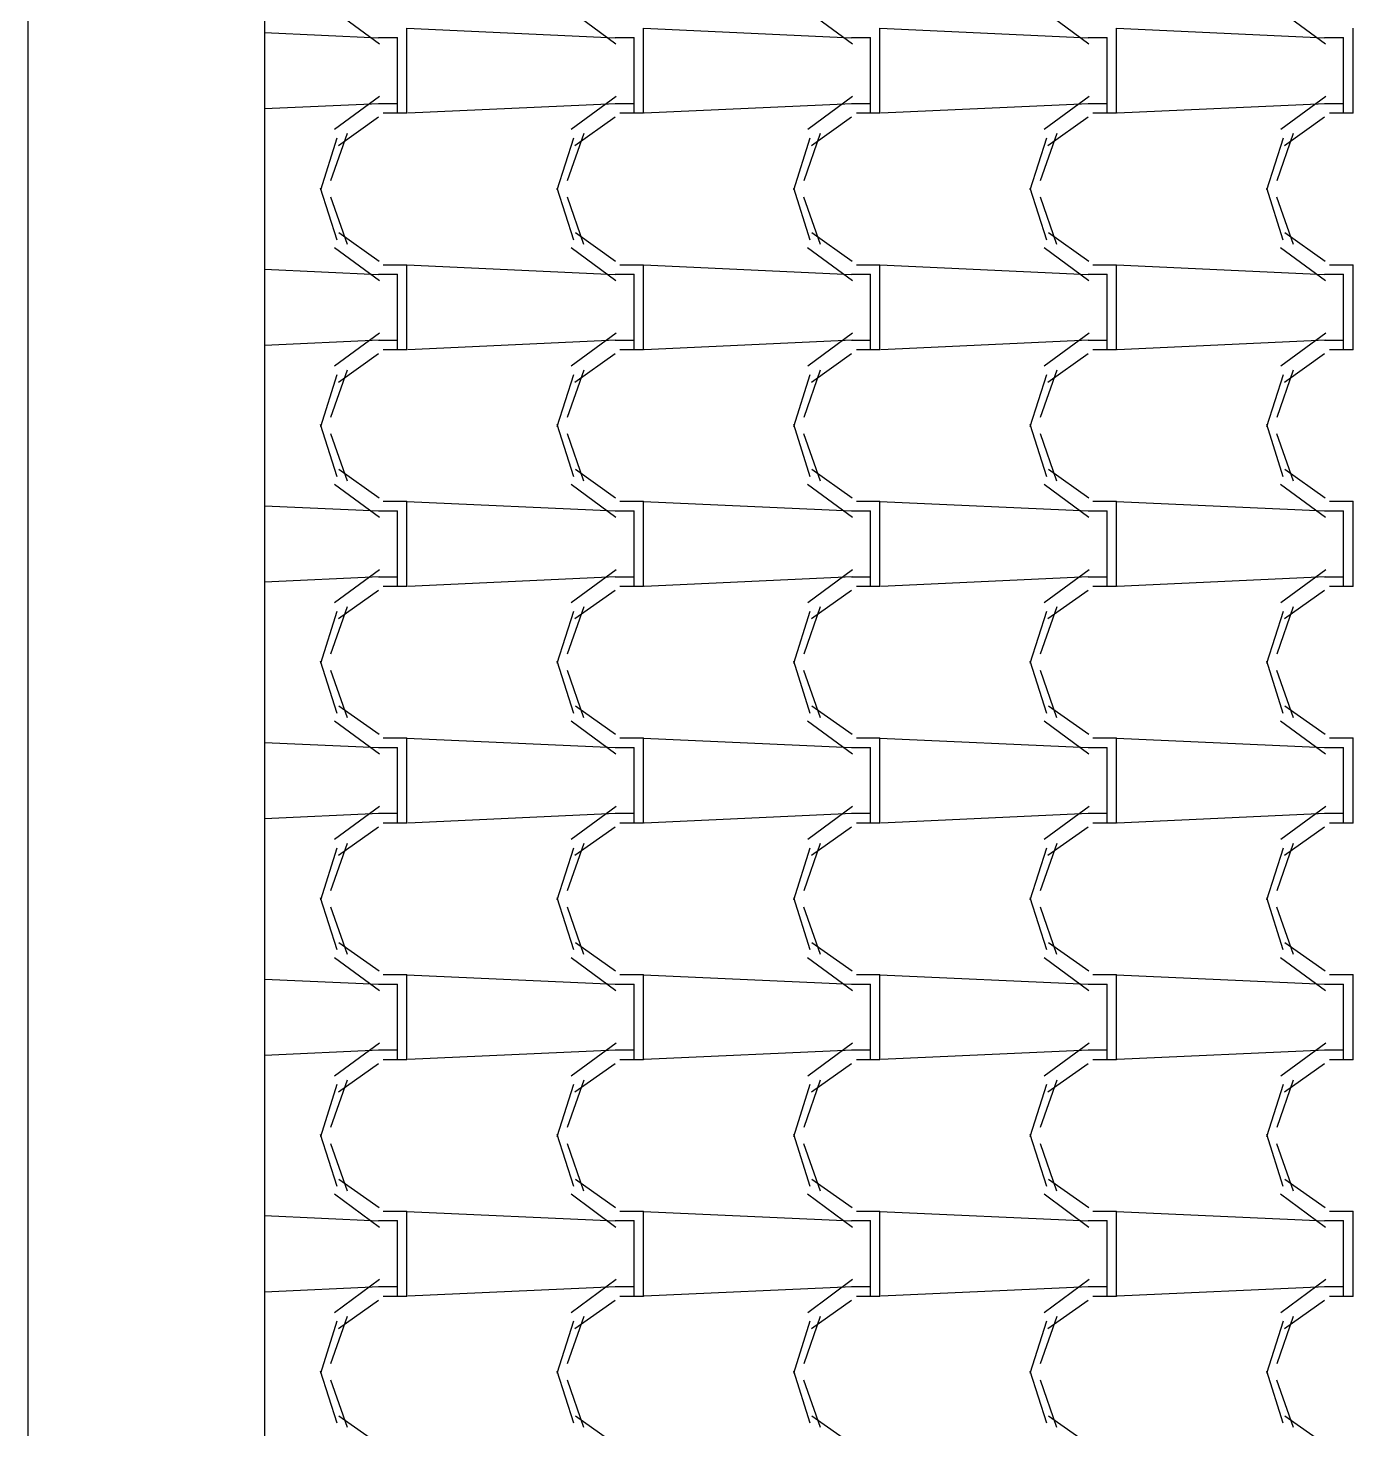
# Model space of a CAD drawing. Header units: millimetres. Extents: x -336 to -33, y -135 to 770.
# Drawn here: x -178.432 to -176.752, y 743.412 to 745.189 of the extents above; entities that cross this region are included whole.
import ezdxf

# ---------------------------------------------------------------- set-up
doc = ezdxf.new("R2010")
doc.units = ezdxf.units.MM
doc.header["$LTSCALE"] = 50
doc.header["$MEASUREMENT"] = 0
doc.layers.add('-HIDRO', color=8, linetype='CONTINUOUS')

msp = doc.modelspace()

# ---------------------------------------------------------------- linework, layer by layer
at = {"layer": '-HIDRO', "linetype": 'Continuous'}
for p, q in [((-178.4324, 747.2511), (-178.4324, 709.8333)), ((-178.1324, 746.9511), (-178.1324, 724.1333)), ((-178.0436, 745.2103), (-177.9866, 745.1683)), ((-177.7436, 745.2103), (-177.6866, 745.1683)), ((-177.4436, 745.2103), (-177.3866, 745.1683)), ((-177.1436, 745.2103), (-177.0866, 745.1683)), ((-176.8436, 745.2103), (-176.7866, 745.1683)), ((-177.9877, 745.1758), (-178.1324, 745.1824)), ((-177.9877, 745.1765), (-177.9637, 745.1765)), ((-177.9637, 745.0925), (-177.9637, 745.1765)), ((-177.9517, 745.0925), (-177.9517, 745.1885)), ((-177.6877, 745.1758), (-177.9517, 745.1878)), ((-177.6877, 745.1765), (-177.6637, 745.1765)), ((-177.6637, 745.0925), (-177.6637, 745.1765)), ((-177.6517, 745.0925), (-177.6517, 745.1885)), ((-177.3877, 745.1758), (-177.6517, 745.1878)), ((-177.3877, 745.1765), (-177.3637, 745.1765)), ((-177.3637, 745.0925), (-177.3637, 745.1765)), ((-177.3517, 745.0925), (-177.3517, 745.1885)), ((-177.0877, 745.1758), (-177.3517, 745.1878)), ((-177.0877, 745.1765), (-177.0637, 745.1765)), ((-177.0637, 745.0925), (-177.0637, 745.1765)), ((-177.0517, 745.0925), (-177.0517, 745.1885)), ((-176.7877, 745.1758), (-177.0517, 745.1878)), ((-176.7877, 745.1765), (-176.7637, 745.1765)), ((-176.7637, 745.0925), (-176.7637, 745.1765)), ((-176.7517, 745.0925), (-176.7517, 745.1885)), ((-177.9864, 745.1017), (-178.0434, 745.0597)), ((-177.6864, 745.1017), (-177.7434, 745.0597)), ((-177.3864, 745.1017), (-177.4434, 745.0597)), ((-177.0864, 745.1017), (-177.1434, 745.0597)), ((-176.7864, 745.1017), (-176.8434, 745.0597)), ((-177.9868, 745.0926), (-178.1324, 745.086)), ((-177.9637, 745.0925), (-177.9877, 745.0925)), ((-177.9637, 745.0805), (-177.9637, 745.0925)), ((-177.9517, 745.0805), (-177.9517, 745.0925)), ((-177.6868, 745.0926), (-177.9508, 745.0806)), ((-177.6637, 745.0925), (-177.6877, 745.0925)), ((-177.6637, 745.0805), (-177.6637, 745.0925)), ((-177.6517, 745.0805), (-177.6517, 745.0925)), ((-177.3868, 745.0926), (-177.6508, 745.0806)), ((-177.3637, 745.0925), (-177.3877, 745.0925)), ((-177.3637, 745.0805), (-177.3637, 745.0925)), ((-177.3517, 745.0805), (-177.3517, 745.0925)), ((-177.0868, 745.0926), (-177.3508, 745.0806)), ((-177.0637, 745.0925), (-177.0877, 745.0925)), ((-177.0637, 745.0805), (-177.0637, 745.0925)), ((-177.0517, 745.0805), (-177.0517, 745.0925)), ((-176.7868, 745.0926), (-177.0508, 745.0806)), ((-176.7637, 745.0925), (-176.7877, 745.0925)), ((-176.7637, 745.0805), (-176.7637, 745.0925)), ((-176.7517, 745.0805), (-176.7517, 745.0925)), ((-177.9877, 745.0753), (-178.0387, 745.0393)), ((-177.9517, 745.0805), (-177.9817, 745.0805)), ((-177.6877, 745.0753), (-177.7387, 745.0393)), ((-177.6517, 745.0805), (-177.6817, 745.0805)), ((-177.3877, 745.0753), (-177.4387, 745.0393)), ((-177.3517, 745.0805), (-177.3817, 745.0805)), ((-177.0877, 745.0753), (-177.1387, 745.0393)), ((-177.0517, 745.0805), (-177.0817, 745.0805)), ((-176.7877, 745.0753), (-176.8387, 745.0393)), ((-176.7517, 745.0805), (-176.7817, 745.0805)), ((-178.0405, 745.0489), (-178.0615, 744.9829)), ((-178.0275, 745.0548), (-178.0485, 744.9948)), ((-177.7405, 745.0489), (-177.7615, 744.9829)), ((-177.7275, 745.0548), (-177.7485, 744.9948)), ((-177.4405, 745.0489), (-177.4615, 744.9829)), ((-177.4275, 745.0548), (-177.4485, 744.9948)), ((-177.1405, 745.0489), (-177.1615, 744.9829)), ((-177.1275, 745.0548), (-177.1485, 744.9948)), ((-176.8405, 745.0489), (-176.8615, 744.9829)), ((-176.8275, 745.0548), (-176.8485, 744.9948)), ((-178.0616, 744.9861), (-178.0406, 744.9201)), ((-177.7616, 744.9861), (-177.7406, 744.9201)), ((-177.4616, 744.9861), (-177.4406, 744.9201)), ((-177.1616, 744.9861), (-177.1406, 744.9201)), ((-176.8616, 744.9861), (-176.8406, 744.9201)), ((-178.0487, 744.9745), (-178.0277, 744.9145)), ((-177.7487, 744.9745), (-177.7277, 744.9145)), ((-177.4487, 744.9745), (-177.4277, 744.9145)), ((-177.1487, 744.9745), (-177.1277, 744.9145)), ((-176.8487, 744.9745), (-176.8277, 744.9145)), ((-178.038, 744.9291), (-177.987, 744.8931)), ((-177.738, 744.9291), (-177.687, 744.8931)), ((-177.438, 744.9291), (-177.387, 744.8931)), ((-177.138, 744.9291), (-177.087, 744.8931)), ((-176.838, 744.9291), (-176.787, 744.8931)), ((-178.0436, 744.9103), (-177.9866, 744.8683)), ((-177.7436, 744.9103), (-177.6866, 744.8683)), ((-177.4436, 744.9103), (-177.3866, 744.8683)), ((-177.1436, 744.9103), (-177.0866, 744.8683)), ((-176.8436, 744.9103), (-176.7866, 744.8683)), ((-177.9817, 744.8885), (-177.9517, 744.8885)), ((-177.9517, 744.7925), (-177.9517, 744.8885)), ((-177.6877, 744.8758), (-177.9517, 744.8878)), ((-177.6817, 744.8885), (-177.6517, 744.8885)), ((-177.6517, 744.7925), (-177.6517, 744.8885)), ((-177.3877, 744.8758), (-177.6517, 744.8878)), ((-177.3817, 744.8885), (-177.3517, 744.8885)), ((-177.3517, 744.7925), (-177.3517, 744.8885)), ((-177.0877, 744.8758), (-177.3517, 744.8878)), ((-177.0817, 744.8885), (-177.0517, 744.8885)), ((-177.0517, 744.7925), (-177.0517, 744.8885)), ((-176.7877, 744.8758), (-177.0517, 744.8878)), ((-176.7817, 744.8885), (-176.7517, 744.8885)), ((-176.7517, 744.7925), (-176.7517, 744.8885)), ((-177.9877, 744.8758), (-178.1324, 744.8824)), ((-177.9877, 744.8765), (-177.9637, 744.8765)), ((-177.9637, 744.7925), (-177.9637, 744.8765)), ((-177.6877, 744.8765), (-177.6637, 744.8765)), ((-177.6637, 744.7925), (-177.6637, 744.8765)), ((-177.3877, 744.8765), (-177.3637, 744.8765)), ((-177.3637, 744.7925), (-177.3637, 744.8765)), ((-177.0877, 744.8765), (-177.0637, 744.8765)), ((-177.0637, 744.7925), (-177.0637, 744.8765)), ((-176.7877, 744.8765), (-176.7637, 744.8765)), ((-176.7637, 744.7925), (-176.7637, 744.8765)), ((-177.9864, 744.8017), (-178.0434, 744.7597)), ((-177.6864, 744.8017), (-177.7434, 744.7597)), ((-177.3864, 744.8017), (-177.4434, 744.7597)), ((-177.0864, 744.8017), (-177.1434, 744.7597)), ((-176.7864, 744.8017), (-176.8434, 744.7597)), ((-177.9867, 744.7926), (-178.1324, 744.786)), ((-177.9637, 744.7925), (-177.9877, 744.7925)), ((-177.9517, 744.7805), (-177.9817, 744.7805)), ((-177.9637, 744.7805), (-177.9637, 744.7925)), ((-177.9517, 744.7805), (-177.9517, 744.7925)), ((-177.6867, 744.7926), (-177.9507, 744.7806)), ((-177.6637, 744.7925), (-177.6877, 744.7925)), ((-177.6517, 744.7805), (-177.6817, 744.7805)), ((-177.6637, 744.7805), (-177.6637, 744.7925)), ((-177.6517, 744.7805), (-177.6517, 744.7925)), ((-177.3867, 744.7926), (-177.6507, 744.7806)), ((-177.3637, 744.7925), (-177.3877, 744.7925)), ((-177.3517, 744.7805), (-177.3817, 744.7805)), ((-177.3637, 744.7805), (-177.3637, 744.7925)), ((-177.3517, 744.7805), (-177.3517, 744.7925)), ((-177.0867, 744.7926), (-177.3507, 744.7806)), ((-177.0637, 744.7925), (-177.0877, 744.7925)), ((-177.0517, 744.7805), (-177.0817, 744.7805)), ((-177.0637, 744.7805), (-177.0637, 744.7925)), ((-177.0517, 744.7805), (-177.0517, 744.7925)), ((-176.7867, 744.7926), (-177.0507, 744.7806)), ((-176.7637, 744.7925), (-176.7877, 744.7925)), ((-176.7517, 744.7805), (-176.7817, 744.7805)), ((-176.7637, 744.7805), (-176.7637, 744.7925)), ((-176.7517, 744.7805), (-176.7517, 744.7925)), ((-177.9877, 744.7753), (-178.0387, 744.7393)), ((-177.6877, 744.7753), (-177.7387, 744.7393)), ((-177.3877, 744.7753), (-177.4387, 744.7393)), ((-177.0877, 744.7753), (-177.1387, 744.7393)), ((-176.7877, 744.7753), (-176.8387, 744.7393)), ((-178.0405, 744.7489), (-178.0615, 744.6829)), ((-178.0275, 744.7548), (-178.0485, 744.6948)), ((-177.7405, 744.7489), (-177.7615, 744.6829)), ((-177.7275, 744.7548), (-177.7485, 744.6948)), ((-177.4405, 744.7489), (-177.4615, 744.6829)), ((-177.4275, 744.7548), (-177.4485, 744.6948)), ((-177.1405, 744.7489), (-177.1615, 744.6829)), ((-177.1275, 744.7548), (-177.1485, 744.6948)), ((-176.8405, 744.7489), (-176.8615, 744.6829)), ((-176.8275, 744.7548), (-176.8485, 744.6948)), ((-178.0616, 744.6861), (-178.0406, 744.6201)), ((-178.0487, 744.6745), (-178.0277, 744.6145)), ((-177.7616, 744.6861), (-177.7406, 744.6201)), ((-177.7487, 744.6745), (-177.7277, 744.6145)), ((-177.4616, 744.6861), (-177.4406, 744.6201)), ((-177.4487, 744.6745), (-177.4277, 744.6145)), ((-177.1616, 744.6861), (-177.1406, 744.6201)), ((-177.1487, 744.6745), (-177.1277, 744.6145)), ((-176.8616, 744.6861), (-176.8406, 744.6201)), ((-176.8487, 744.6745), (-176.8277, 744.6145)), ((-178.038, 744.6291), (-177.987, 744.5931)), ((-177.738, 744.6291), (-177.687, 744.5931)), ((-177.438, 744.6291), (-177.387, 744.5931)), ((-177.138, 744.6291), (-177.087, 744.5931)), ((-176.838, 744.6291), (-176.787, 744.5931)), ((-178.0436, 744.6103), (-177.9866, 744.5683)), ((-177.7436, 744.6103), (-177.6866, 744.5683)), ((-177.4436, 744.6103), (-177.3866, 744.5683)), ((-177.1436, 744.6103), (-177.0866, 744.5683)), ((-176.8436, 744.6103), (-176.7866, 744.5683)), ((-177.9817, 744.5885), (-177.9517, 744.5885)), ((-177.9517, 744.4925), (-177.9517, 744.5885)), ((-177.6877, 744.5758), (-177.9517, 744.5878)), ((-177.6817, 744.5885), (-177.6517, 744.5885)), ((-177.6517, 744.4925), (-177.6517, 744.5885)), ((-177.3877, 744.5758), (-177.6517, 744.5878)), ((-177.3817, 744.5885), (-177.3517, 744.5885)), ((-177.3517, 744.4925), (-177.3517, 744.5885)), ((-177.0877, 744.5758), (-177.3517, 744.5878)), ((-177.0817, 744.5885), (-177.0517, 744.5885)), ((-177.0517, 744.4925), (-177.0517, 744.5885)), ((-176.7877, 744.5758), (-177.0517, 744.5878)), ((-176.7817, 744.5885), (-176.7517, 744.5885)), ((-176.7517, 744.4925), (-176.7517, 744.5885)), ((-177.9877, 744.5758), (-178.1324, 744.5824)), ((-177.9877, 744.5765), (-177.9637, 744.5765)), ((-177.9637, 744.4925), (-177.9637, 744.5765)), ((-177.6877, 744.5765), (-177.6637, 744.5765)), ((-177.6637, 744.4925), (-177.6637, 744.5765)), ((-177.3877, 744.5765), (-177.3637, 744.5765)), ((-177.3637, 744.4925), (-177.3637, 744.5765)), ((-177.0877, 744.5765), (-177.0637, 744.5765)), ((-177.0637, 744.4925), (-177.0637, 744.5765)), ((-176.7877, 744.5765), (-176.7637, 744.5765)), ((-176.7637, 744.4925), (-176.7637, 744.5765)), ((-177.9864, 744.5017), (-178.0434, 744.4597)), ((-177.6864, 744.5017), (-177.7434, 744.4597)), ((-177.3864, 744.5017), (-177.4434, 744.4597)), ((-177.0864, 744.5017), (-177.1434, 744.4597)), ((-176.7864, 744.5017), (-176.8434, 744.4597)), ((-177.9867, 744.4926), (-178.1324, 744.486)), ((-177.9637, 744.4925), (-177.9877, 744.4925)), ((-177.9517, 744.4805), (-177.9817, 744.4805)), ((-177.9637, 744.4805), (-177.9637, 744.4925)), ((-177.9517, 744.4805), (-177.9517, 744.4925)), ((-177.6867, 744.4926), (-177.9507, 744.4806)), ((-177.6637, 744.4925), (-177.6877, 744.4925)), ((-177.6517, 744.4805), (-177.6817, 744.4805)), ((-177.6637, 744.4805), (-177.6637, 744.4925)), ((-177.6517, 744.4805), (-177.6517, 744.4925)), ((-177.3867, 744.4926), (-177.6507, 744.4806)), ((-177.3637, 744.4925), (-177.3877, 744.4925)), ((-177.3517, 744.4805), (-177.3817, 744.4805)), ((-177.3637, 744.4805), (-177.3637, 744.4925)), ((-177.3517, 744.4805), (-177.3517, 744.4925)), ((-177.0867, 744.4926), (-177.3507, 744.4806)), ((-177.0637, 744.4925), (-177.0877, 744.4925)), ((-177.0517, 744.4805), (-177.0817, 744.4805)), ((-177.0637, 744.4805), (-177.0637, 744.4925)), ((-177.0517, 744.4805), (-177.0517, 744.4925)), ((-176.7867, 744.4926), (-177.0507, 744.4806)), ((-176.7637, 744.4925), (-176.7877, 744.4925)), ((-176.7517, 744.4805), (-176.7817, 744.4805)), ((-176.7637, 744.4805), (-176.7637, 744.4925)), ((-176.7517, 744.4805), (-176.7517, 744.4925)), ((-177.9877, 744.4753), (-178.0387, 744.4393)), ((-177.6877, 744.4753), (-177.7387, 744.4393)), ((-177.3877, 744.4753), (-177.4387, 744.4393)), ((-177.0877, 744.4753), (-177.1387, 744.4393)), ((-176.7877, 744.4753), (-176.8387, 744.4393)), ((-178.0405, 744.4489), (-178.0615, 744.3829)), ((-178.0275, 744.4548), (-178.0485, 744.3948)), ((-177.7405, 744.4489), (-177.7615, 744.3829)), ((-177.7275, 744.4548), (-177.7485, 744.3948)), ((-177.4405, 744.4489), (-177.4615, 744.3829)), ((-177.4275, 744.4548), (-177.4485, 744.3948)), ((-177.1405, 744.4489), (-177.1615, 744.3829)), ((-177.1275, 744.4548), (-177.1485, 744.3948)), ((-176.8405, 744.4489), (-176.8615, 744.3829)), ((-176.8275, 744.4548), (-176.8485, 744.3948)), ((-178.0616, 744.3861), (-178.0406, 744.3201)), ((-178.0487, 744.3745), (-178.0277, 744.3145)), ((-177.7616, 744.3861), (-177.7406, 744.3201)), ((-177.7487, 744.3745), (-177.7277, 744.3145)), ((-177.4616, 744.3861), (-177.4406, 744.3201)), ((-177.4487, 744.3745), (-177.4277, 744.3145)), ((-177.1616, 744.3861), (-177.1406, 744.3201)), ((-177.1487, 744.3745), (-177.1277, 744.3145)), ((-176.8616, 744.3861), (-176.8406, 744.3201)), ((-176.8487, 744.3745), (-176.8277, 744.3145)), ((-178.038, 744.3291), (-177.987, 744.2931)), ((-177.738, 744.3291), (-177.687, 744.2931)), ((-177.438, 744.3291), (-177.387, 744.2931)), ((-177.138, 744.3291), (-177.087, 744.2931)), ((-176.838, 744.3291), (-176.787, 744.2931)), ((-178.0436, 744.3103), (-177.9866, 744.2683)), ((-177.7436, 744.3103), (-177.6866, 744.2683)), ((-177.4436, 744.3103), (-177.3866, 744.2683)), ((-177.1436, 744.3103), (-177.0866, 744.2683)), ((-176.8436, 744.3103), (-176.7866, 744.2683)), ((-177.9817, 744.2885), (-177.9517, 744.2885)), ((-177.9517, 744.1925), (-177.9517, 744.2885)), ((-177.6877, 744.2758), (-177.9517, 744.2878)), ((-177.6817, 744.2885), (-177.6517, 744.2885)), ((-177.6517, 744.1925), (-177.6517, 744.2885)), ((-177.3877, 744.2758), (-177.6517, 744.2878)), ((-177.3817, 744.2885), (-177.3517, 744.2885)), ((-177.3517, 744.1925), (-177.3517, 744.2885)), ((-177.0877, 744.2758), (-177.3517, 744.2878)), ((-177.0817, 744.2885), (-177.0517, 744.2885)), ((-177.0517, 744.1925), (-177.0517, 744.2885)), ((-176.7877, 744.2758), (-177.0517, 744.2878)), ((-176.7817, 744.2885), (-176.7517, 744.2885)), ((-176.7517, 744.1925), (-176.7517, 744.2885)), ((-177.9877, 744.2758), (-178.1324, 744.2824)), ((-177.9877, 744.2765), (-177.9637, 744.2765)), ((-177.9637, 744.1925), (-177.9637, 744.2765)), ((-177.6877, 744.2765), (-177.6637, 744.2765)), ((-177.6637, 744.1925), (-177.6637, 744.2765)), ((-177.3877, 744.2765), (-177.3637, 744.2765)), ((-177.3637, 744.1925), (-177.3637, 744.2765)), ((-177.0877, 744.2765), (-177.0637, 744.2765)), ((-177.0637, 744.1925), (-177.0637, 744.2765)), ((-176.7877, 744.2765), (-176.7637, 744.2765)), ((-176.7637, 744.1925), (-176.7637, 744.2765)), ((-177.9864, 744.2017), (-178.0434, 744.1597)), ((-177.6864, 744.2017), (-177.7434, 744.1597)), ((-177.3864, 744.2017), (-177.4434, 744.1597)), ((-177.0864, 744.2017), (-177.1434, 744.1597)), ((-176.7864, 744.2017), (-176.8434, 744.1597)), ((-177.9867, 744.1926), (-178.1324, 744.186)), ((-177.9637, 744.1925), (-177.9877, 744.1925)), ((-177.9517, 744.1805), (-177.9817, 744.1805)), ((-177.9637, 744.1805), (-177.9637, 744.1925)), ((-177.9517, 744.1805), (-177.9517, 744.1925)), ((-177.6867, 744.1926), (-177.9507, 744.1806)), ((-177.6637, 744.1925), (-177.6877, 744.1925)), ((-177.6517, 744.1805), (-177.6817, 744.1805)), ((-177.6637, 744.1805), (-177.6637, 744.1925)), ((-177.6517, 744.1805), (-177.6517, 744.1925)), ((-177.3867, 744.1926), (-177.6507, 744.1806)), ((-177.3637, 744.1925), (-177.3877, 744.1925)), ((-177.3517, 744.1805), (-177.3817, 744.1805)), ((-177.3637, 744.1805), (-177.3637, 744.1925)), ((-177.3517, 744.1805), (-177.3517, 744.1925)), ((-177.0867, 744.1926), (-177.3507, 744.1806)), ((-177.0637, 744.1925), (-177.0877, 744.1925)), ((-177.0517, 744.1805), (-177.0817, 744.1805)), ((-177.0637, 744.1805), (-177.0637, 744.1925)), ((-177.0517, 744.1805), (-177.0517, 744.1925)), ((-176.7867, 744.1926), (-177.0507, 744.1806)), ((-176.7637, 744.1925), (-176.7877, 744.1925)), ((-176.7517, 744.1805), (-176.7817, 744.1805)), ((-176.7637, 744.1805), (-176.7637, 744.1925)), ((-176.7517, 744.1805), (-176.7517, 744.1925)), ((-177.9877, 744.1753), (-178.0387, 744.1393)), ((-177.6877, 744.1753), (-177.7387, 744.1393)), ((-177.3877, 744.1753), (-177.4387, 744.1393)), ((-177.0877, 744.1753), (-177.1387, 744.1393)), ((-176.7877, 744.1753), (-176.8387, 744.1393)), ((-178.0405, 744.1489), (-178.0615, 744.0829)), ((-178.0275, 744.1548), (-178.0485, 744.0948)), ((-177.7405, 744.1489), (-177.7615, 744.0829)), ((-177.7275, 744.1548), (-177.7485, 744.0948)), ((-177.4405, 744.1489), (-177.4615, 744.0829)), ((-177.4275, 744.1548), (-177.4485, 744.0948)), ((-177.1405, 744.1489), (-177.1615, 744.0829)), ((-177.1275, 744.1548), (-177.1485, 744.0948)), ((-176.8405, 744.1489), (-176.8615, 744.0829)), ((-176.8275, 744.1548), (-176.8485, 744.0948)), ((-178.0616, 744.0861), (-178.0406, 744.0201)), ((-178.0487, 744.0745), (-178.0277, 744.0145)), ((-177.7616, 744.0861), (-177.7406, 744.0201)), ((-177.7487, 744.0745), (-177.7277, 744.0145)), ((-177.4616, 744.0861), (-177.4406, 744.0201)), ((-177.4487, 744.0745), (-177.4277, 744.0145)), ((-177.1616, 744.0861), (-177.1406, 744.0201)), ((-177.1487, 744.0745), (-177.1277, 744.0145)), ((-176.8616, 744.0861), (-176.8406, 744.0201)), ((-176.8487, 744.0745), (-176.8277, 744.0145)), ((-178.038, 744.0291), (-177.987, 743.9931)), ((-177.738, 744.0291), (-177.687, 743.9931)), ((-177.438, 744.0291), (-177.387, 743.9931)), ((-177.138, 744.0291), (-177.087, 743.9931)), ((-176.838, 744.0291), (-176.787, 743.9931)), ((-178.0436, 744.0103), (-177.9866, 743.9683)), ((-177.7436, 744.0103), (-177.6866, 743.9683)), ((-177.4436, 744.0103), (-177.3866, 743.9683)), ((-177.1436, 744.0103), (-177.0866, 743.9683)), ((-176.8436, 744.0103), (-176.7866, 743.9683)), ((-177.9877, 743.9758), (-178.1324, 743.9824)), ((-177.9817, 743.9885), (-177.9517, 743.9885)), ((-177.9517, 743.8925), (-177.9517, 743.9885)), ((-177.6877, 743.9758), (-177.9517, 743.9878)), ((-177.6817, 743.9885), (-177.6517, 743.9885)), ((-177.6517, 743.8925), (-177.6517, 743.9885)), ((-177.3877, 743.9758), (-177.6517, 743.9878)), ((-177.3817, 743.9885), (-177.3517, 743.9885)), ((-177.3517, 743.8925), (-177.3517, 743.9885)), ((-177.0877, 743.9758), (-177.3517, 743.9878)), ((-177.0817, 743.9885), (-177.0517, 743.9885)), ((-177.0517, 743.8925), (-177.0517, 743.9885)), ((-176.7877, 743.9758), (-177.0517, 743.9878)), ((-176.7817, 743.9885), (-176.7517, 743.9885)), ((-176.7517, 743.8925), (-176.7517, 743.9885)), ((-177.9877, 743.9765), (-177.9637, 743.9765)), ((-177.9637, 743.8925), (-177.9637, 743.9765)), ((-177.6877, 743.9765), (-177.6637, 743.9765)), ((-177.6637, 743.8925), (-177.6637, 743.9765)), ((-177.3877, 743.9765), (-177.3637, 743.9765)), ((-177.3637, 743.8925), (-177.3637, 743.9765)), ((-177.0877, 743.9765), (-177.0637, 743.9765)), ((-177.0637, 743.8925), (-177.0637, 743.9765)), ((-176.7877, 743.9765), (-176.7637, 743.9765)), ((-176.7637, 743.8925), (-176.7637, 743.9765)), ((-177.9867, 743.8926), (-178.1324, 743.886)), ((-177.9864, 743.9017), (-178.0434, 743.8597)), ((-177.9637, 743.8925), (-177.9877, 743.8925)), ((-177.9637, 743.8805), (-177.9637, 743.8925)), ((-177.9517, 743.8805), (-177.9517, 743.8925)), ((-177.6867, 743.8926), (-177.9507, 743.8806)), ((-177.6864, 743.9017), (-177.7434, 743.8597)), ((-177.6637, 743.8925), (-177.6877, 743.8925)), ((-177.6637, 743.8805), (-177.6637, 743.8925)), ((-177.6517, 743.8805), (-177.6517, 743.8925)), ((-177.3867, 743.8926), (-177.6507, 743.8806)), ((-177.3864, 743.9017), (-177.4434, 743.8597)), ((-177.3637, 743.8925), (-177.3877, 743.8925)), ((-177.3637, 743.8805), (-177.3637, 743.8925)), ((-177.3517, 743.8805), (-177.3517, 743.8925)), ((-177.0867, 743.8926), (-177.3507, 743.8806)), ((-177.0864, 743.9017), (-177.1434, 743.8597)), ((-177.0637, 743.8925), (-177.0877, 743.8925)), ((-177.0637, 743.8805), (-177.0637, 743.8925)), ((-177.0517, 743.8805), (-177.0517, 743.8925)), ((-176.7867, 743.8926), (-177.0507, 743.8806)), ((-176.7864, 743.9017), (-176.8434, 743.8597)), ((-176.7637, 743.8925), (-176.7877, 743.8925)), ((-176.7637, 743.8805), (-176.7637, 743.8925)), ((-176.7517, 743.8805), (-176.7517, 743.8925)), ((-177.9877, 743.8753), (-178.0387, 743.8393)), ((-177.9517, 743.8805), (-177.9817, 743.8805)), ((-177.6877, 743.8753), (-177.7387, 743.8393)), ((-177.6517, 743.8805), (-177.6817, 743.8805)), ((-177.3877, 743.8753), (-177.4387, 743.8393)), ((-177.3517, 743.8805), (-177.3817, 743.8805)), ((-177.0877, 743.8753), (-177.1387, 743.8393)), ((-177.0517, 743.8805), (-177.0817, 743.8805)), ((-176.7877, 743.8753), (-176.8387, 743.8393)), ((-176.7517, 743.8805), (-176.7817, 743.8805)), ((-178.0405, 743.8489), (-178.0615, 743.7829)), ((-178.0275, 743.8548), (-178.0485, 743.7948)), ((-177.7405, 743.8489), (-177.7615, 743.7829)), ((-177.7275, 743.8548), (-177.7485, 743.7948)), ((-177.4405, 743.8489), (-177.4615, 743.7829)), ((-177.4275, 743.8548), (-177.4485, 743.7948)), ((-177.1405, 743.8489), (-177.1615, 743.7829)), ((-177.1275, 743.8548), (-177.1485, 743.7948)), ((-176.8405, 743.8489), (-176.8615, 743.7829)), ((-176.8275, 743.8548), (-176.8485, 743.7948)), ((-178.0616, 743.7861), (-178.0406, 743.7201)), ((-177.7616, 743.7861), (-177.7406, 743.7201)), ((-177.4616, 743.7861), (-177.4406, 743.7201)), ((-177.1616, 743.7861), (-177.1406, 743.7201)), ((-176.8616, 743.7861), (-176.8406, 743.7201)), ((-178.0487, 743.7745), (-178.0277, 743.7145)), ((-177.7487, 743.7745), (-177.7277, 743.7145)), ((-177.4487, 743.7745), (-177.4277, 743.7145)), ((-177.1487, 743.7745), (-177.1277, 743.7145)), ((-176.8487, 743.7745), (-176.8277, 743.7145)), ((-178.038, 743.7291), (-177.987, 743.6931)), ((-177.738, 743.7291), (-177.687, 743.6931)), ((-177.438, 743.7291), (-177.387, 743.6931)), ((-177.138, 743.7291), (-177.087, 743.6931)), ((-176.838, 743.7291), (-176.787, 743.6931)), ((-178.0436, 743.7103), (-177.9866, 743.6683)), ((-177.7436, 743.7103), (-177.6866, 743.6683)), ((-177.4436, 743.7103), (-177.3866, 743.6683)), ((-177.1436, 743.7103), (-177.0866, 743.6683)), ((-176.8436, 743.7103), (-176.7866, 743.6683)), ((-177.9877, 743.6758), (-178.1324, 743.6824)), ((-177.9817, 743.6885), (-177.9517, 743.6885)), ((-177.9517, 743.5925), (-177.9517, 743.6885)), ((-177.6877, 743.6758), (-177.9517, 743.6878)), ((-177.6817, 743.6885), (-177.6517, 743.6885)), ((-177.6517, 743.5925), (-177.6517, 743.6885)), ((-177.3877, 743.6758), (-177.6517, 743.6878)), ((-177.3817, 743.6885), (-177.3517, 743.6885)), ((-177.3517, 743.5925), (-177.3517, 743.6885)), ((-177.0877, 743.6758), (-177.3517, 743.6878)), ((-177.0817, 743.6885), (-177.0517, 743.6885)), ((-177.0517, 743.5925), (-177.0517, 743.6885)), ((-176.7877, 743.6758), (-177.0517, 743.6878)), ((-176.7817, 743.6885), (-176.7517, 743.6885)), ((-176.7517, 743.5925), (-176.7517, 743.6885)), ((-177.9877, 743.6765), (-177.9637, 743.6765)), ((-177.9637, 743.5925), (-177.9637, 743.6765)), ((-177.6877, 743.6765), (-177.6637, 743.6765)), ((-177.6637, 743.5925), (-177.6637, 743.6765)), ((-177.3877, 743.6765), (-177.3637, 743.6765)), ((-177.3637, 743.5925), (-177.3637, 743.6765)), ((-177.0877, 743.6765), (-177.0637, 743.6765)), ((-177.0637, 743.5925), (-177.0637, 743.6765)), ((-176.7877, 743.6765), (-176.7637, 743.6765)), ((-176.7637, 743.5925), (-176.7637, 743.6765)), ((-177.9867, 743.5926), (-178.1324, 743.586)), ((-177.9864, 743.6017), (-178.0434, 743.5597)), ((-177.9637, 743.5925), (-177.9877, 743.5925)), ((-177.9637, 743.5805), (-177.9637, 743.5925)), ((-177.9517, 743.5805), (-177.9517, 743.5925)), ((-177.6867, 743.5926), (-177.9507, 743.5806)), ((-177.6864, 743.6017), (-177.7434, 743.5597)), ((-177.6637, 743.5925), (-177.6877, 743.5925)), ((-177.6637, 743.5805), (-177.6637, 743.5925)), ((-177.6517, 743.5805), (-177.6517, 743.5925)), ((-177.3867, 743.5926), (-177.6507, 743.5806)), ((-177.3864, 743.6017), (-177.4434, 743.5597)), ((-177.3637, 743.5925), (-177.3877, 743.5925)), ((-177.3637, 743.5805), (-177.3637, 743.5925)), ((-177.3517, 743.5805), (-177.3517, 743.5925)), ((-177.0867, 743.5926), (-177.3507, 743.5806)), ((-177.0864, 743.6017), (-177.1434, 743.5597)), ((-177.0637, 743.5925), (-177.0877, 743.5925)), ((-177.0637, 743.5805), (-177.0637, 743.5925)), ((-177.0517, 743.5805), (-177.0517, 743.5925)), ((-176.7867, 743.5926), (-177.0507, 743.5806)), ((-176.7864, 743.6017), (-176.8434, 743.5597)), ((-176.7637, 743.5925), (-176.7877, 743.5925)), ((-176.7637, 743.5805), (-176.7637, 743.5925)), ((-176.7517, 743.5805), (-176.7517, 743.5925)), ((-177.9877, 743.5753), (-178.0387, 743.5393)), ((-177.9517, 743.5805), (-177.9817, 743.5805)), ((-177.6877, 743.5753), (-177.7387, 743.5393)), ((-177.6517, 743.5805), (-177.6817, 743.5805)), ((-177.3877, 743.5753), (-177.4387, 743.5393)), ((-177.3517, 743.5805), (-177.3817, 743.5805)), ((-177.0877, 743.5753), (-177.1387, 743.5393)), ((-177.0517, 743.5805), (-177.0817, 743.5805)), ((-176.7877, 743.5753), (-176.8387, 743.5393)), ((-176.7517, 743.5805), (-176.7817, 743.5805)), ((-178.0405, 743.5489), (-178.0615, 743.4829)), ((-178.0275, 743.5548), (-178.0485, 743.4948)), ((-177.7405, 743.5489), (-177.7615, 743.4829)), ((-177.7275, 743.5548), (-177.7485, 743.4948)), ((-177.4405, 743.5489), (-177.4615, 743.4829)), ((-177.4275, 743.5548), (-177.4485, 743.4948)), ((-177.1405, 743.5489), (-177.1615, 743.4829)), ((-177.1275, 743.5548), (-177.1485, 743.4948)), ((-176.8405, 743.5489), (-176.8615, 743.4829)), ((-176.8275, 743.5548), (-176.8485, 743.4948)), ((-178.0616, 743.4861), (-178.0406, 743.4201)), ((-177.7616, 743.4861), (-177.7406, 743.4201)), ((-177.4616, 743.4861), (-177.4406, 743.4201)), ((-177.1616, 743.4861), (-177.1406, 743.4201)), ((-176.8616, 743.4861), (-176.8406, 743.4201)), ((-178.0487, 743.4745), (-178.0277, 743.4145)), ((-177.7487, 743.4745), (-177.7277, 743.4145)), ((-177.4487, 743.4745), (-177.4277, 743.4145)), ((-177.1487, 743.4745), (-177.1277, 743.4145)), ((-176.8487, 743.4745), (-176.8277, 743.4145)), ((-178.038, 743.4291), (-177.987, 743.3931)), ((-177.738, 743.4291), (-177.687, 743.3931)), ((-177.438, 743.4291), (-177.387, 743.3931)), ((-177.138, 743.4291), (-177.087, 743.3931)), ((-176.838, 743.4291), (-176.787, 743.3931))]:
    msp.add_line(p, q, dxfattribs=at)

doc.saveas('drawing.dxf')
